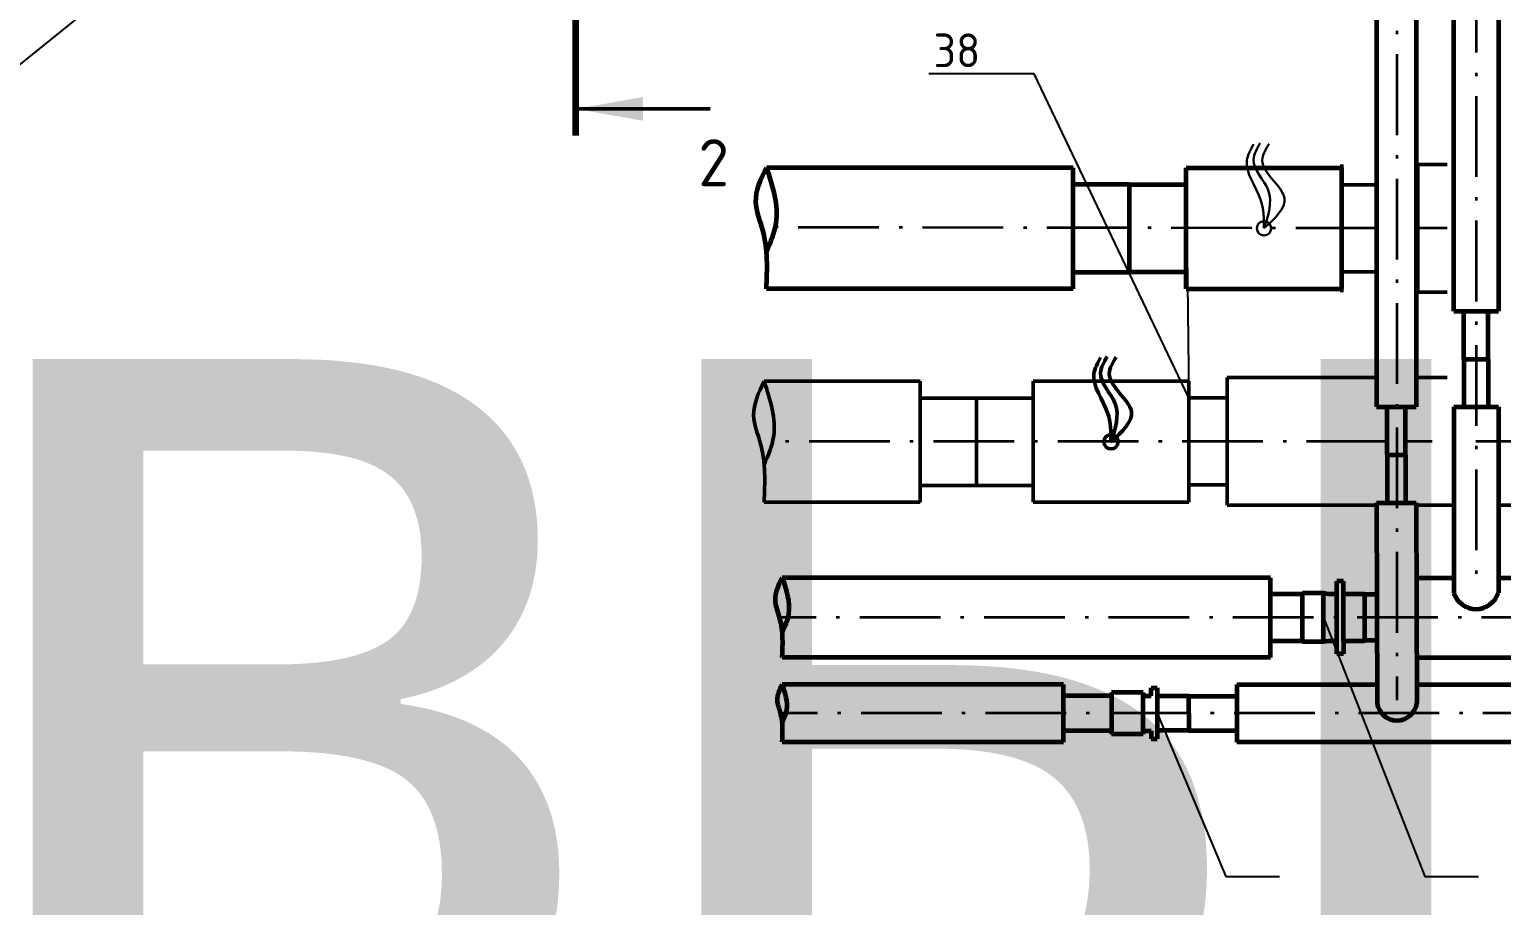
# Model space of a CAD drawing. Header units: metres. Extents: x 1981 to 7362, y 1229 to 3678.
# Drawn here: x 4215.5 to 4325, y 2585 to 2650.2 of the extents above; entities that cross this region are included whole.
import ezdxf
from ezdxf import colors
from ezdxf.entities.mleader import LeaderData, LeaderLine
from ezdxf.enums import TextEntityAlignment as Align
from ezdxf.math import Vec2, Vec3

# ---------------------------------------------------------------- set-up
doc = ezdxf.new("R2018")
doc.units = ezdxf.units.M
doc.linetypes.add('ACAD_ISO10W100', pattern=[18.5, 12, -3, 0.5, -3])
doc.layers.add('Основной', color=255, linetype='Continuous', lineweight=50)
doc.layers.add('Форматы', color=7, linetype='Continuous')
doc.styles.add('GOST-2.304_Type-B', font='GOST Common.ttf')
doc.styles.get("Standard").update_dxf_attribs({"font": 'GOST Common.ttf'})

# ---------------------------------------------------------------- blocks, each defined once
blk = doc.blocks.new('_None')
blk = doc.blocks.new('*U142')
at = {"style": 'GOST-2.304_Type-B'}
blk.add_attdef('РАЗРАБОТАЛ', text='', height=2.5, dxfattribs=at).set_placement((40.5, -264.22), align=Align.MIDDLE_LEFT)
at = {"style": 'GOST-2.304_Type-B', "flags": 8}
for tag, height, p in [('ДАТА', 2.5, (80.07, -264.4)), ('ЛИСТ', 3, (176.39, -271.92)), ('ЛИСТОВ', 3, (193.89, -271.92)), ('ФОРМАТ', 3, (170.97, -294.75))]:
    blk.add_attdef(tag, text='', height=height, dxfattribs=at).set_placement(p, align=Align.MIDDLE_CENTER)
at = {"style": 'GOST-2.304_Type-B'}
blk.add_attdef('ПРОВЕРИЛ', (40.75, -270.73), '', height=2.5, dxfattribs=at)
at = {"lineweight": 30, "flags": 104}
for tag, p in [('ТЕПЛОВЫЕ_СЕТИ', (120, -269.5)), ('ИМЯ_ЧЕРТЕЖА', (120, -284.5))]:
    blk.add_attdef(tag, text='', height=3, dxfattribs=at).set_placement(p, align=Align.MIDDLE_CENTER)

msp = doc.modelspace()

# ---------------------------------------------------------------- hatches: boundary and pattern name
at = {"layer": 'Основной'}
msp.add_hatch(color=256, dxfattribs=at).paths.add_polyline_path([(4256.125, 2644.274), (4261.125, 2645.155), (4261.125, 2643.392)], flags=0)

# ---------------------------------------------------------------- linework, layer by layer
at = {"color": 3, "linetype": 'ACAD_ISO10W100', "lineweight": 35, "ltscale": 0.5}
for p, q in [((4317.169, 2722.331), (4317.208, 2600.315)), ((4315.676, 2635.395), (4270.958, 2635.47)), ((4320.954, 2635.395), (4318.641, 2635.395)), ((4316.483, 2619.55), (4270.776, 2619.551)), ((4393.834, 2619.549), (4317.835, 2619.55)), ((4394.256, 2606.454), (4271.295, 2606.454)), ((4394.351, 2599.337), (4271.374, 2599.337))]:
    msp.add_line(p, q, dxfattribs=at)
at = {"lineweight": 60}
for p, q in [((4293.118, 2639.895), (4270.31, 2639.895)), ((4293.118, 2630.895), (4293.118, 2639.895)), ((4301.518, 2630.895), (4301.518, 2639.895)), ((4301.518, 2639.895), (4313.118, 2639.895)), ((4313.118, 2630.895), (4313.118, 2639.895)), ((4297.318, 2638.645), (4293.118, 2638.645)), ((4297.318, 2638.645), (4301.518, 2638.645)), ((4297.318, 2632.145), (4297.318, 2638.645)), ((4297.318, 2632.145), (4297.318, 2638.645)), ((4293.118, 2632.145), (4297.318, 2632.145)), ((4301.518, 2632.145), (4297.318, 2632.145)), ((4293.118, 2630.895), (4270.31, 2630.895)), ((4301.518, 2630.895), (4313.118, 2630.895))]:
    msp.add_line(p, q, dxfattribs=at)
at = {"lineweight": 50}
for p, q in [((4313.118, 2640.14), (4313.118, 2630.651)), ((4318.811, 2640.14), (4320.954, 2640.14)), ((4313.118, 2638.634), (4315.676, 2638.634)), ((4313.118, 2632.157), (4315.676, 2632.157)), ((4318.811, 2630.651), (4320.954, 2630.651))]:
    msp.add_line(p, q, dxfattribs=at)
for p, q in [((4318.811, 2640.14), (4318.811, 2630.651)), ((4318.811, 2638.634), (4318.641, 2638.634)), ((4318.811, 2632.157), (4318.641, 2632.157))]:
    msp.add_line(p, q)
at = {"color": 4, "lineweight": 60}
for p, q in [((4321.429, 2629.228), (4324.75, 2629.228)), ((4322.188, 2625.67), (4322.188, 2629.228)), ((4322.188, 2629.228), (4323.991, 2629.228)), ((4323.991, 2625.67), (4323.991, 2629.228)), ((4322.188, 2625.67), (4323.991, 2625.67)), ((4322.188, 2625.67), (4322.188, 2622.111)), ((4322.188, 2625.67), (4323.991, 2625.67)), ((4323.991, 2625.67), (4323.991, 2622.111)), ((4321.429, 2622.111), (4324.75, 2622.111)), ((4321.429, 2622.111), (4321.429, 2608.302)), ((4322.188, 2622.111), (4323.991, 2622.111)), ((4324.75, 2622.111), (4324.75, 2608.302)), ((4307.793, 2609.42), (4271.488, 2609.42)), ((4307.793, 2603.489), (4307.793, 2609.42)), ((4313.22, 2609.151), (4312.74, 2609.151)), ((4312.74, 2603.757), (4312.74, 2609.151)), ((4313.22, 2608.205), (4313.22, 2609.151)), ((4318.66, 2609.42), (4321.429, 2609.42)), ((4324.75, 2609.42), (4342.775, 2609.42)), ((4310.192, 2608.205), (4307.793, 2608.205)), ((4310.192, 2604.643), (4310.192, 2608.265)), ((4311.751, 2608.265), (4310.192, 2608.265)), ((4312.09, 2608.205), (4311.751, 2608.265)), ((4311.751, 2604.643), (4311.751, 2608.265)), ((4312.74, 2608.205), (4312.09, 2608.205)), ((4314.782, 2608.205), (4313.22, 2608.205)), ((4313.22, 2604.703), (4313.22, 2608.205)), ((4314.782, 2608.162), (4314.782, 2604.746)), ((4315.699, 2608.162), (4314.782, 2608.162)), ((4314.782, 2608.162), (4314.782, 2604.746)), ((4315.71, 2604.746), (4314.823, 2604.746)), ((4310.192, 2604.703), (4307.793, 2604.703)), ((4311.751, 2604.643), (4310.192, 2604.643)), ((4312.09, 2604.703), (4311.751, 2604.643)), ((4312.74, 2604.703), (4312.09, 2604.703)), ((4313.22, 2603.757), (4312.74, 2603.757)), ((4314.782, 2604.703), (4313.22, 2604.703)), ((4313.22, 2604.703), (4313.22, 2603.757)), ((4307.793, 2603.489), (4271.488, 2603.489)), ((4318.68, 2603.489), (4342.775, 2603.489))]:
    msp.add_line(p, q, dxfattribs=at)
at = {"color": 5, "lineweight": 50}
for p, q in [((4281.739, 2624.027), (4270.139, 2624.027)), ((4281.739, 2615.027), (4281.739, 2624.027)), ((4290.139, 2615.027), (4290.139, 2624.027)), ((4290.139, 2624.027), (4301.739, 2624.027)), ((4301.739, 2615.027), (4301.739, 2624.027)), ((4304.586, 2624.295), (4304.586, 2614.806)), ((4304.586, 2624.295), (4315.676, 2624.295)), ((4318.641, 2624.295), (4320.954, 2624.295)), ((4285.939, 2622.777), (4281.739, 2622.777)), ((4285.939, 2622.777), (4290.139, 2622.777)), ((4285.939, 2616.277), (4285.939, 2622.777)), ((4285.939, 2616.277), (4285.939, 2622.777)), ((4285.939, 2616.277), (4285.939, 2622.777)), ((4285.939, 2616.277), (4285.939, 2622.777)), ((4301.739, 2622.789), (4301.739, 2616.313)), ((4304.586, 2622.789), (4301.739, 2622.789)), ((4301.739, 2622.789), (4301.739, 2616.313)), ((4301.739, 2622.789), (4301.739, 2616.313)), ((4301.739, 2622.789), (4301.739, 2616.313)), ((4281.739, 2616.277), (4285.939, 2616.277)), ((4290.139, 2616.277), (4285.939, 2616.277)), ((4304.586, 2616.313), (4301.739, 2616.313)), ((4281.739, 2615.027), (4270.139, 2615.027)), ((4290.139, 2615.027), (4301.739, 2615.027)), ((4304.586, 2614.806), (4315.677, 2614.806)), ((4318.642, 2614.806), (4321.364, 2614.806)), ((4324.75, 2614.806), (4341.593, 2614.806))]:
    msp.add_line(p, q, dxfattribs=at)
at = {"color": 2, "lineweight": 60}
for p, q in [((4315.676, 2622.111), (4318.641, 2622.111)), ((4316.483, 2618.552), (4316.483, 2622.111)), ((4317.835, 2618.552), (4317.835, 2622.111)), ((4316.483, 2618.552), (4316.483, 2614.994)), ((4317.835, 2618.552), (4317.835, 2614.994)), ((4315.676, 2614.994), (4318.641, 2614.994)), ((4315.676, 2614.994), (4315.726, 2600.09)), ((4318.641, 2614.994), (4318.691, 2600.09)), ((4292.416, 2601.472), (4271.488, 2601.472)), ((4292.416, 2597.202), (4292.416, 2601.472)), ((4305.298, 2601.472), (4305.298, 2597.202)), ((4305.298, 2601.472), (4315.721, 2601.472)), ((4318.686, 2601.472), (4329.02, 2601.472)), ((4295.975, 2600.642), (4292.416, 2600.642)), ((4298.329, 2600.879), (4295.975, 2600.879)), ((4295.975, 2600.879), (4295.975, 2597.795)), ((4298.329, 2597.795), (4298.329, 2600.879)), ((4298.329, 2600.642), (4298.934, 2600.642)), ((4298.934, 2600.642), (4298.934, 2601.235)), ((4298.934, 2601.235), (4299.361, 2601.235)), ((4299.361, 2601.235), (4299.361, 2597.439)), ((4301.739, 2600.618), (4299.361, 2600.618)), ((4301.739, 2599.337), (4301.739, 2600.618)), ((4301.739, 2600.618), (4305.298, 2600.618)), ((4301.739, 2599.337), (4301.739, 2598.056)), ((4292.416, 2597.202), (4271.488, 2597.202)), ((4295.975, 2598.032), (4292.416, 2598.032)), ((4298.329, 2597.795), (4295.975, 2597.795)), ((4298.329, 2598.032), (4298.934, 2598.032)), ((4298.934, 2598.032), (4298.934, 2597.439)), ((4298.934, 2597.439), (4299.361, 2597.439)), ((4301.739, 2598.056), (4299.361, 2598.056)), ((4301.739, 2598.056), (4305.298, 2598.056)), ((4329.02, 2597.202), (4305.298, 2597.202))]:
    msp.add_line(p, q, dxfattribs=at)
at = {"color": 6, "lineweight": 60, "true_color": 0xff00ff}
msp.add_line((4316.483, 2618.552), (4317.835, 2618.552), dxfattribs=at)
msp.add_line((4316.483, 2618.552), (4317.835, 2618.552), dxfattribs=at)
at = {"color": 3, "linetype": 'ACAD_ISO10W100', "lineweight": 35, "ltscale": 0.5}
msp.add_lwpolyline([(4323.089, 2728.466), (4323.089, 2608.823)], dxfattribs=at)
at = {"color": 2, "lineweight": 60}
for points in [[(4315.676, 2662.202), (4315.676, 2622.111)], [(4318.641, 2662.202), (4318.641, 2622.111)]]:
    msp.add_lwpolyline(points, dxfattribs=at)
at = {"color": 4, "lineweight": 60}
for points in [[(4321.429, 2629.228), (4321.429, 2662.202)], [(4324.75, 2662.202), (4324.75, 2629.228)]]:
    msp.add_lwpolyline(points, dxfattribs=at)
at = {"lineweight": 30}
msp.add_circle((4307.318, 2635.395), 0.531, dxfattribs=at)
at = {"color": 5, "lineweight": 50}
msp.add_circle((4295.939, 2619.527), 0.531, dxfattribs=at)
at = {"color": 4, "lineweight": 60}
msp.add_arc((4323.089, 2608.823), 1.74, 197.42438, 342.57562, dxfattribs=at)
at = {"color": 2, "lineweight": 60}
msp.add_arc((4317.208, 2600.315), 1.5, 188.62108, 351.37892, dxfattribs=at)
at = {"lineweight": 30}
for points in [[(4307.318, 2635.395), (4307.066, 2637.546), (4306.045, 2640.44), (4306.548, 2641.663)], [(4307.318, 2635.395), (4307.627, 2638.226), (4306.535, 2640.507), (4307.038, 2641.73)], [(4307.318, 2635.395), (4308.836, 2637.643), (4307.193, 2640.457), (4307.696, 2641.679)]]:
    msp.add_spline(points, degree=3, dxfattribs=at)
at = {"lineweight": 60}
for points in [[(4270.31, 2630.895), (4270.05, 2635.248), (4269.529, 2637.362), (4270.31, 2639.895)], [(4270.31, 2639.895), (4271.016, 2635.766), (4270.308, 2633.683)]]:
    msp.add_spline(points, degree=3, dxfattribs=at)
at = {"color": 5, "lineweight": 50}
for points in [[(4295.939, 2619.527), (4295.687, 2621.678), (4294.667, 2624.572), (4295.17, 2625.794)], [(4295.939, 2619.527), (4296.248, 2622.358), (4295.156, 2624.639), (4295.659, 2625.862)], [(4295.939, 2619.527), (4297.457, 2621.774), (4295.815, 2624.588), (4296.317, 2625.811)], [(4270.139, 2615.027), (4269.879, 2619.38), (4269.358, 2621.493), (4270.139, 2624.027)], [(4270.139, 2624.027), (4270.846, 2619.898), (4270.137, 2617.814)]]:
    msp.add_spline(points, degree=3, dxfattribs=at)
at = {"color": 4, "lineweight": 60}
for points in [[(4271.488, 2603.489), (4271.318, 2606.374), (4270.976, 2607.759), (4271.488, 2609.42)], [(4271.488, 2609.42), (4271.951, 2606.713), (4271.487, 2605.348)]]:
    msp.add_spline(points, degree=3, dxfattribs=at)
at = {"color": 2, "lineweight": 60}
for points in [[(4271.488, 2597.202), (4271.369, 2599.353), (4271.132, 2600.316), (4271.488, 2601.472)], [(4271.488, 2601.472), (4271.81, 2599.589), (4271.487, 2598.639)]]:
    msp.add_spline(points, degree=3, dxfattribs=at)
at = {"layer": 'Основной'}
msp.add_line((4256.125, 2644.274), (4266.125, 2644.274), dxfattribs=at)
msp.add_lwpolyline([(4256.125, 2652.274, 0.5, 0.5, 0), (4256.125, 2642.274, 0.5, 0.5, 0)], format="xyseb", dxfattribs=at)

# ---------------------------------------------------------------- block references
at = {"layer": 'Форматы'}
ref = msp.add_blockref('*U142', (2520.198, 2911.419), dxfattribs=at)
lines = msp.add_mtext('Тепломеханические решения тепловых сетей', dxfattribs={"layer": '0', "insert": (2640.198, 2641.919), "char_height": 70, "attachment_point": 1})
ref.add_attrib('ТЕПЛОВЫЕ_СЕТИ', '', (2640.198, 2641.919), dxfattribs={"flags": 104}).embed_mtext(lines)

# ---------------------------------------------------------------- texts
at = {"layer": 'Основной', "style": 'GOST-2.304_Type-B'}
msp.add_text('2', height=3.5, dxfattribs=at).set_placement((4265.25, 2638.524))

# ---------------------------------------------------------------- leaders
at = {"lineweight": 25}
ml = msp.add_multileader_mtext('Standard', dxfattribs=at)
ml.set_content('26\\P31', color=256)
ml.set_leader_properties()
ml.set_arrow_properties(name='NONE')
ml.build(insert=Vec2(0, 0))
ml.multileader.update_dxf_attribs({"text_left_attachment_type": 6, "text_right_attachment_type": 6, "dogleg_length": 2, "arrow_head_size": 2.5})
ctx = ml.context
ctx.base_point, ctx.char_height, ctx.arrow_head_size, ctx.plane_origin = Vec3(4203.724, 2645.924), 2.5, 2.5, Vec3(4227.001, 2657.453)
ctx.left_attachment, ctx.right_attachment, ctx.text_align_type = 6, 6, 2
notes = []
notes.append((ctx, [(0, (1, 1, 0), (4212.724, 2645.924), (-1, 0), 2, [(0, [(4227.001, 2657.453)], 0, [])])]))
ctx.mtext.insert, ctx.mtext.alignment, ctx.mtext.flow_direction = Vec3(4208.724, 2648.924), 3, 5
ml = msp.add_multileader_mtext('Standard', dxfattribs=at)
ml.set_content('38', color=256)
ml.set_leader_properties()
ml.set_arrow_properties(name='NONE')
ml.build(insert=Vec2(0, 0))
ml.multileader.update_dxf_attribs({"text_left_attachment_type": 6, "text_right_attachment_type": 6, "dogleg_length": 2, "arrow_head_size": 2.5})
ctx = ml.context
ctx.base_point, ctx.char_height, ctx.arrow_head_size, ctx.plane_origin = Vec3(4281.22, 2646.877), 2.5, 2.5, Vec3(4301.518, 2639.895)
ctx.left_attachment, ctx.right_attachment, ctx.text_align_type = 6, 6, 2
notes.append((ctx, [(0, (1, 1, 0), (4290.22, 2646.877), (-1, 0), 2, [(1, [(4301.518, 2639.895), (4301.739, 2622.789)], 0, [])])]))
ctx.mtext.insert, ctx.mtext.alignment, ctx.mtext.flow_direction = Vec3(4286.22, 2649.877), 3, 5
ml = msp.add_multileader_mtext('Standard', dxfattribs=at)
ml.set_content('', color=256)
ml.set_leader_properties()
ml.set_arrow_properties(name='NONE')
ml.build(insert=Vec2(0, 0))
ml.multileader.update_dxf_attribs({"text_left_attachment_type": 6, "text_right_attachment_type": 6, "dogleg_length": 2, "arrow_head_size": 2.5})
ctx = ml.context
ctx.base_point, ctx.char_height, ctx.arrow_head_size, ctx.plane_origin = Vec3(4321.275, 2587.211), 2.5, 2.5, Vec3(4311.751, 2606.454)
ctx.left_attachment, ctx.right_attachment = 6, 6
notes.append((ctx, [(0, (1, 1, 0), (4319.275, 2587.211), (1, 0), 2, [(0, [(4311.751, 2606.454)], 0, [])])]))
ctx.mtext.insert, ctx.mtext.flow_direction = Vec3(4323.275, 2590.211), 5
ml = msp.add_multileader_mtext('Standard', dxfattribs=at)
ml.set_content('', color=256)
ml.set_leader_properties()
ml.set_arrow_properties(name='NONE')
ml.build(insert=Vec2(0, 0))
ml.multileader.update_dxf_attribs({"text_left_attachment_type": 6, "text_right_attachment_type": 6, "dogleg_length": 2, "arrow_head_size": 2.5})
ctx = ml.context
ctx.base_point, ctx.char_height, ctx.arrow_head_size, ctx.plane_origin = Vec3(4306.472, 2587.211), 2.5, 2.5, Vec3(4299.361, 2599.337)
ctx.left_attachment, ctx.right_attachment = 6, 6
notes.append((ctx, [(0, (1, 1, 0), (4304.472, 2587.211), (1, 0), 2, [(0, [(4299.361, 2599.337)], 0, [])])]))
ctx.mtext.insert, ctx.mtext.flow_direction = Vec3(4308.472, 2590.211), 5
for ctx, leaders in notes:
    for number, flags, end, landing, length, lines in leaders:
        leader = LeaderData()
        leader.index, (leader.has_last_leader_line, leader.has_dogleg_vector, leader.attachment_direction) = number, flags
        leader.last_leader_point, leader.dogleg_vector, leader.dogleg_length = Vec3(end), Vec3(landing), length
        for number, points, colour, breaks in lines:
            line = LeaderLine()
            line.index, line.vertices, line.color, line.breaks = number, Vec3.list(points), colors.encode_raw_color(colour), breaks
            leader.lines.append(line)
        ctx.leaders.append(leader)

doc.saveas('drawing.dxf')
